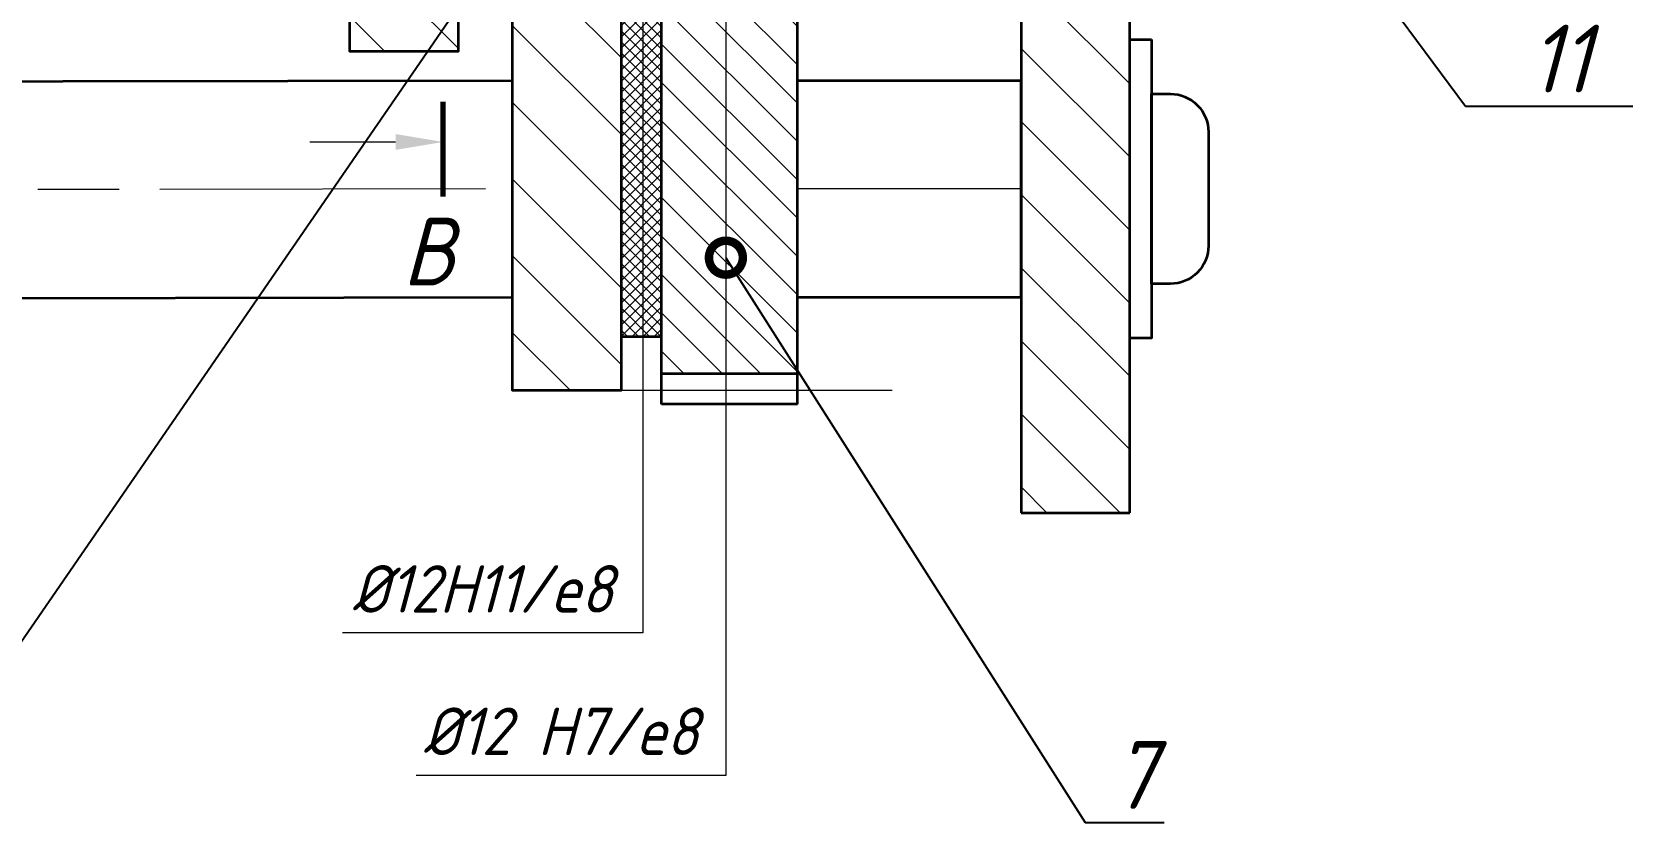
# Model space of a CAD drawing. Header units: millimetres. Extents: x -1043 to 2000, y -675 to 1302.
# Drawn here: x 489.3 to 607.3, y -463.8 to -405 of the extents above; entities that cross this region are included whole.
import ezdxf
from ezdxf import colors
from ezdxf.entities.mleader import LeaderData, LeaderLine
from ezdxf.math import Vec2, Vec3

# ---------------------------------------------------------------- set-up
doc = ezdxf.new("R2010")
doc.units = ezdxf.units.MM
doc.linetypes.add('AM_ISO08W050', pattern=[18, 12, -1.5, 3, -1.5])
doc.layers.get('0').update_dxf_attribs({"lineweight": 80})
for name, color, linetype, lineweight in [('AM_0', 7, 'Continuous', 35), ('AM_4', 3, 'Continuous', 15), ('AM_5', 3, 'Continuous', 15), ('AM_7', 4, 'AM_ISO08W050', 15), ('AM_8', 1, 'Continuous', 15), ('основные', 7, 'Continuous', 35), ('оч жирные', 7, 'Continuous', 70)]:
    doc.layers.add(name, color=color, linetype=linetype, lineweight=lineweight)
doc.styles.get("Standard").update_dxf_attribs({"font": 'geniso.shx', "oblique": 15})
doc.dimstyles.new('AM_GOST$0', dxfattribs={"dimtxt": 3.5, "dimasz": 3.5, "dimexe": 1, "dimexo": 1, "dimgap": 1.5, "dimtad": 1, "dimtoh": 1, "dimtxsty": 'Standard', "dimcen": 0, "dimclrd": 256, "dimclre": 256, "dimclrt": 2, "dimadec": 0, "dimazin": 2, "dimtp": 0.1, "dimtm": 0.1, "dimtfac": 0.71, "dimtmove": 0, "dimatfit": 3, "dimfxl": 1, "dimtolj": 1, "dimlwd": -1, "dimlwe": -1, "dimarcsym": 1})

# ---------------------------------------------------------------- blocks, each defined once
blk = doc.blocks.new('GENZOON8270P5')
at = {"layer": 'AM_8'}
h = blk.add_hatch(dxfattribs=at)
h.set_pattern_fill('ANSI31', color=256, scale=0.6, angle=270, style=0)
h.set_pattern_definition([(315, (-294.7180121127356, 1469.213407112766), (1.347038418160373, 1.347038418160373), [])])
h.paths.add_polyline_path([(51.62778003275253, 15.66081263605017), (51.62778003275253, 21.24382533795753), (51.62778003275253, 21.52731898701128), (51.62778003275253, 24.52731898701128), (51.62778003275253, 25.54591594820928), (51.62778003275253, 28.92731898701092), (51.62778003275253, 33.52731898701106), (47.62778003275253, 33.52731898701109), (47.62778003275253, 15.6608126360502), (47.85462274169095, 15.87731898699622), (47.85462274169095, 15.6608126360502)])
h.paths.add_polyline_path([(51.62778003275207, 52.52731898701154), (51.62778003275207, 63.52731898701109), (47.62778003275253, 63.52731898701109), (47.62778003275275, 52.52731898701154)])
h.paths.add_polyline_path([(51.62778003275253, 12.52731898701128), (51.62778003275253, 14.09382533794243), (47.85462274169095, 14.09382533794246), (47.85462274169095, 13.87731898699622), (47.62778003275253, 14.09382533794246), (47.62778003275253, 12.52731898701131)])
h.paths.add_polyline_path([(51.62778003275253, -41.47268101298869), (51.62778003275253, -21.75617466204267), (51.62778003275253, -16.25617466204247), (51.62778003275253, -14.82268101297362), (47.85462274169095, -14.82268101297359), (47.62778003275253, -14.60617466202757), (47.62778003275253, -20.18918736393471), (47.62778003275253, -41.47268101298869)])
h.paths.add_polyline_path([(51.62778003275253, -12.82268101297362), (51.62778003275253, -11.47268101298872), (47.62778003275253, -11.47268101298869), (47.62778003275253, -13.03918736391961), (47.85462274169095, -12.82268101297359)])
h.paths.add_polyline_path([(4.018718076483765, -41.47268101298846), (4.018718076483765, -29.57653150981582), (0.01871807648376489, -29.58335869461098), (0.01871807648376489, -35.0358021092843), (0.01871807648376489, -41.47268101298846)])
h.paths.add_polyline_path([(4.018718076483765, -29.57653150981582), (4.018718076483765, -22.45912078278479), (4.018718076483765, -21.45912116351769), (2.018721882820955, -21.45912116351769), (0.01871807648376489, -21.45912116351769), (0.01871807648376489, -29.58335869461098)])
h.paths.add_polyline_path([(4.018718076483765, -17.45912116351769), (4.018718076483765, -16.45912078278479), (4.018718076483765, -13.4695954177962), (0.01871807648376489, -13.4695954177962), (0.01871807648376489, -17.45912116351769), (2.018721882820955, -17.45912116351769)])
h.paths.add_polyline_path([(4.018718076483765, 14.5304045568123), (4.018718076483765, 18.5304041760794), (2.018721882820955, 18.5304041760794), (0.01871807648376489, 18.5304041760794), (0.01871807648376489, 14.5304045568123)])
h.paths.add_polyline_path([(2.018721882820955, 22.5304041760794), (4.018718076483765, 22.5304041760794), (4.018718076483765, 23.5304045568123), (4.018718076483765, 51.59044008330807), (0.01871807648376489, 51.59044008330807), (0.01871807648376489, 46.09044008330807), (0.01871807648376489, 22.5304041760794)])
h.paths.add_polyline_path([(4.018718076483765, 51.59044008330807), (4.018718076483765, 63.52731898701131), (0.01871807648376489, 63.52731898701131), (0.01871807648376489, 51.59044008330807)])
h = blk.add_hatch(dxfattribs=at)
h.set_pattern_fill('_U', color=256, scale=2, angle=315, style=0, pattern_type=0)
h.set_pattern_definition([(315, (-294.7180121127356, 1469.213407112766), (1.414213562373095, 1.414213562373095), [])])
h.paths.add_polyline_path([(32.8817900471895, 6.527655426959882), (32.8817900471895, 38.02731898701131), (30.87778003275253, 38.02731898701131), (28.8817900471895, 38.02900500727105), (28.8817900471895, 24.13652421027655), (29.8817900471895, 24.13652421027655), (29.8817900471895, 20.9368257769338), (28.8817900471895, 20.93712837797239), (28.8817900471895, 6.527862594735325)])
h.paths.add_polyline_path([(29.8817900471895, -19.87847506398293), (29.8817900471895, -23.07817349732568), (28.8817900471895, -23.07817349732568), (28.8817900471895, -36.97099499272895), (32.8817900471895, -36.97099499272895), (32.8817900471895, -6.428517541635756), (30.94565712606345, -6.428517541635756), (28.8817900471895, -6.428517541635756), (28.8817900471895, -19.87847506398293)])
h.paths.add_polyline_path([(26.8817900471895, 6.527966178622819), (26.8817900471895, 20.93126126365337), (25.8817900471895, 20.93126126365337), (25.8817900471895, 22.52731898701131), (22.8817900471895, 22.52731898701131), (22.8817900471895, 6.528173346398262)])
h.paths.add_polyline_path([(25.8817900471895, -21.46896827406044), (25.8817900471895, -19.85846257770777), (26.8817900471895, -19.85846257770777), (26.8817900471895, -6.428517541635756), (24.94565712606345, -6.428517541635756), (22.8817900471895, -6.428517541635756), (22.8817900471895, -11.96966894588718), (22.8817900471895, -21.46896827406044)])
h.paths.add_polyline_path([(25.8817900471895, 22.52731898701131), (25.8817900471895, 24.13682577693385), (26.8817900471895, 24.13682577693362), (26.8817900471895, 25.52917535647543), (22.8817900471895, 25.52917535647543), (22.8817900471895, 22.52731898701131)])
h.paths.add_polyline_path([(26.8817900471895, -24.47082464352457), (26.8817900471895, -23.07791716653264, -0.1329712828690947), (26.80463374870578, -23.06402709098802), (26.56475976620845, -23.06402709098802, -0.1110807430999614), (26.50052855903687, -23.07847506398275, -0.1110807430998368), (26.43629735186528, -23.06402709098802), (26.19642336936749, -23.06402709098825, -0.1110807430996264), (26.13219216219613, -23.07847506398275, -0.1110807430995077), (26.06796095502477, -23.06402709098825), (25.8817900471895, -23.06402709098825), (25.8817900471895, -21.46896827406044), (22.8817900471895, -21.46896827406044), (22.8817900471895, -24.47082464352457)])
h = blk.add_hatch(dxfattribs=at)
h.set_pattern_fill('ANSI37', color=256, scale=0.091, angle=270, style=0)
h.set_pattern_definition([(315, (-294.7180121127356, 1469.213407112766), (0.2043008267543233, 0.2043008267543232), []), (44.99999999999999, (-294.7180121127356, 1469.213407112766), (-0.2043008267543232, 0.2043008267543233), [])])
h.paths.add_polyline_path([(34.37767646433565, 6.527616692209193), (34.37778003275253, 36.02731798199784), (32.8817900471895, 36.02731798199784), (32.88168647877262, 6.527616692209193)])
h.paths.add_polyline_path([(34.37778003275253, -34.97268000797521), (34.37778003275253, -5.472681012988687), (32.8817900471895, -5.472681012988687), (32.8817900471895, -34.97268000797521)])
h = blk.add_hatch(dxfattribs=at)
h.set_pattern_fill('_U', color=256, angle=315, style=0, pattern_type=0)
h.set_pattern_definition([(315, (-148.3722199672475, 257.127318987011), (0.7071067811865477, 0.7071067811865475), [])])
h.paths.add_polyline_path([(34.37778003275253, -36.34768101298869), (39.37778003275253, -36.34768101298869), (39.37778003275253, -5.472681012988687), (34.37778003275253, -5.472681012988687)])
at = {"layer": 'AM_0'}
for p, q in [((39.37778003275253, -37.47268101298869), (39.37778003275253, 38.52731898701131)), ((34.37778003275253, -37.47268101298869), (34.37778003275253, -5.472681012988687)), ((39.37778003275253, -36.34768101298869), (34.37778003275253, -36.34768101298869)), ((39.37778003275253, -37.47268101298869), (34.37778003275253, -37.47268101298869))]:
    blk.add_line(p, q, dxfattribs=at)
at = {"layer": 'AM_7'}
for p, q in [((27.8817900471895, -29.53580210928453), (0.01871807648376489, -29.58335869461098)), ((47.62778003275253, -29.53580210928453), (39.37778003275253, -29.53580210928453)), ((42.87778003275253, -36.97268101298869), (30.87778003275253, -36.97268101298869))]:
    blk.add_line(p, q, dxfattribs=at)
at = {"layer": 'основные'}
for p, q in [((47.62778003275253, -20.18918736393471), (47.62778003275253, -41.47268101298869)), ((51.62778003275253, -41.47268101298869), (51.62778003275253, -21.75617466204267)), ((32.8817900471895, -34.97268000797521), (34.37778003275253, -34.97268000797521)), ((47.62778003275253, -41.47268101298869), (51.62778003275253, -41.47268101298869))]:
    blk.add_line(p, q, dxfattribs=at)
for points in [[(26.8817900471895, -23.06402709098802), (26.8817900471895, -24.47082464352457), (22.8817900471895, -24.47082464352457), (22.8817900471895, -5.472681012988687)], [(32.8817900471895, -5.472681012988687), (32.8817900471895, -36.97099499272895), (28.8817900471895, -36.97099499272895), (28.8817900471895, -23.07817349732568)], [(28.8817900471895, -33.5358021092834), (4.018718076483765, -33.58335869461098), (4.018718076483765, -25.58335869461098), (28.8817900471895, -25.5358021092834)], [(39.37778003275253, -25.5358021092834), (47.61409255135936, -25.5358021092834), (47.61409255135936, -33.5358021092834), (39.37778003275253, -33.5358021092834)]]:
    blk.add_lwpolyline(points, dxfattribs=at)
blk.add_lwpolyline([(52.43540557641563, -24.03580210928453), (52.43540557641563, -35.03580210928453), (51.63540557641545, -35.03580210928453), (51.63540557641545, -24.03580210928453)], close=True, dxfattribs=at)
blk.add_lwpolyline([(52.42778003275248, -26.03580210928453), (53.12778003275253, -26.03580210928453, -0.414213562373095), (54.52778003275262, -27.4358021092844), (54.52778003275262, -31.63580210928467, -0.414213562373095), (53.12778003275253, -33.03580210928453), (52.42778003275248, -33.03580210928453)], format="xyb", close=True, dxfattribs=at)
blk = doc.blocks.new('*D47')
at = {"layer": 'AM_5', "linetype": 'ByBlock', "transparency": 16777216}
for p, q in [((544.7503514977371, -344.4592932979541), (539.4846232711817, -344.4592932979541)), ((540.4846232711817, -347.9592932979541), (540.4846232711817, -364.9592932979541)), ((544.7503514977371, -368.4592932979541), (539.4846232711817, -368.4592932979541)), ((540.4846232711817, -368.4592932979541), (540.4846232711817, -459.8216765628155)), ((540.4846232711817, -459.8216765628155), (517.6440789268838, -459.8216765628155))]:
    blk.add_line(p, q, dxfattribs=at)
at = {"layer": 'AM_5', "transparency": 16777216}
for points in [[(539.9012899378483, -347.9592932979541), (541.0679566045151, -347.9592932979541), (540.4846232711817, -344.4592932979541)], [(539.9012899378483, -364.9592932979541), (541.0679566045151, -364.9592932979541), (540.4846232711817, -368.4592932979541)]]:
    blk.add_solid(points, dxfattribs=at)
at = {"layer": 'Defpoints', "color": 0, "transparency": 16777216}
for p in [(545.7503514977371, -344.4592932979541), (540.4846232711817, -368.4592932979541), (545.7503514977371, -368.4592932979541)]:
    blk.add_point(p, dxfattribs=at)
at = {"layer": 'AM_5', "color": 2, "transparency": 16777216, "insert": (528.3143510990326, -456.5713320746266), "char_height": 3.5, "attachment_point": 5}
blk.add_mtext('\\A1;%%C12{}{\\C2; H7/e8}', dxfattribs=at)
blk = doc.blocks.new('*D94')
at = {"layer": 'AM_5', "linetype": 'ByBlock', "transparency": 16777216}
for p, q in [((535.200106426061, -344.4585898279958), (535.3729708708961, -344.4585898279958)), ((534.3729708708961, -347.9585898279958), (534.3729708708961, -364.9592932979541)), ((534.3729708708961, -368.4592932979541), (534.3729708708961, -449.3235468215296)), ((535.200106426061, -368.4592932979541), (535.3729708708961, -368.4592932979541)), ((534.3729708708961, -449.3235468215296), (512.2196042407644, -449.3235468215296))]:
    blk.add_line(p, q, dxfattribs=at)
at = {"layer": 'AM_5', "transparency": 16777216}
for points in [[(533.7896375375627, -347.9585898279958), (534.9563042042295, -347.9585898279958), (534.3729708708961, -344.4585898279958)], [(533.7896375375627, -364.9592932979541), (534.9563042042295, -364.9592932979541), (534.3729708708961, -368.4592932979541)]]:
    blk.add_solid(points, dxfattribs=at)
at = {"layer": 'Defpoints', "color": 0, "transparency": 16777216}
for p in [(534.200106426061, -344.4585898279958), (534.200106426061, -368.4592932979541), (534.3729708708961, -368.4592932979541)]:
    blk.add_point(p, dxfattribs=at)
at = {"layer": 'AM_5', "color": 2, "transparency": 16777216, "insert": (522.5462875558301, -446.0732023333407), "char_height": 3.5, "attachment_point": 5}
blk.add_mtext('\\A1;%%C12H11/e8', dxfattribs=at)
blk = doc.blocks.new('_DotSmall')
at = {"color": 0, "linetype": 'ByBlock', "const_width": 0.5}
blk.add_lwpolyline([(-0.0625, 0, 1), (0.0625, 0, 1)], format="xyb", close=True, dxfattribs=at)

msp = doc.modelspace()

# ---------------------------------------------------------------- linework, layer by layer
at = {"layer": 'AM_5'}
msp.add_line((509.821268410266, -413.1278927799949), (516.1404166368711, -413.1278927799949), dxfattribs=at)
at = {"layer": 'AM_5', "linetype": 'Continuous'}
msp.add_trace([(516.1404166368711, -412.5445594489949), (516.1404166368711, -413.7112261109949), (519.6404166368711, -413.1278927799949)], dxfattribs=at)
at = {"layer": 'оч жирные'}
msp.add_line((519.6404166368711, -417.1583052950905), (519.6404166368711, -410.1583052950905), dxfattribs=at)

# ---------------------------------------------------------------- block references
at = {"layer": 'AM_0', "xscale": 2, "yscale": 2, "zscale": 2}
msp.add_blockref('GENZOON8270P5', (466.9947914322319, -357.5139312719766), dxfattribs=at)

# ---------------------------------------------------------------- texts
at = {"layer": 'основные', "insert": (516.6430921561479, -423.7073932796766), "char_height": 5, "attachment_point": 7}
msp.add_mtext('В', dxfattribs=at)

# ---------------------------------------------------------------- dimensions: what is measured, and where the dimension line sits
at = {"layer": 'AM_5'}
dim = msp.add_linear_dim(base=(534.3729708708961, -368.4592932979541), p1=(534.2001064260608, -344.4585898279956), p2=(534.2001064260608, -368.459293297954), angle=90, text='%%C12H11/e8', dimstyle='AM_GOST$0', dxfattribs=at)
dim.commit()
dim.dimension.update_dxf_attribs({"geometry": '*D94', "text_midpoint": (522.5462875558301, -449.3235468215297), "dimtype": 160})
dim = msp.add_linear_dim(base=(540.4846232711817, -368.4592932979541), p1=(545.7503514977369, -344.459293297954), p2=(545.7503514977369, -368.459293297954), angle=90, text='%%C12{}{\\C2; H7/e8}', dimstyle='AM_GOST$0', override={"dimtdec": 3}, dxfattribs=at)
dim.commit()
dim.dimension.update_dxf_attribs({"geometry": '*D47', "text_midpoint": (528.3143510990326, -459.8216765628156), "dimtype": 160})

# ---------------------------------------------------------------- leaders
at = {"layer": 'AM_4'}
ml = msp.add_multileader_mtext('Standard', dxfattribs=at)
ml.set_content('11', color=256)
ml.set_leader_properties()
ml.set_arrow_properties(name='DOTSMALL')
ml.build(insert=Vec2(0, 0))
ml.multileader.update_dxf_attribs({"text_left_attachment_type": 6, "text_right_attachment_type": 6, "arrow_head_size": 5})
ctx = ml.context
ctx.base_point, ctx.char_height, ctx.arrow_head_size, ctx.plane_origin = Vec3(597.6961983728161, -410.483647444693), 5, 5, Vec3(571.2255410618927, -378.4473291131686)
ctx.left_attachment, ctx.right_attachment = 6, 6
notes = []
notes.append((ctx, [(0, (1, 1, 0), (594.9886586776902, -410.483647444693), (1, 0), 2.707539695125888, [(0, [(571.2255410618927, -378.4473291131686)], 0, [])])]))
ctx.mtext.insert, ctx.mtext.flow_direction = Vec3(599.6961983728161, -404.483647444693), 5
ml = msp.add_multileader_mtext('Standard', dxfattribs=at)
ml.set_content('14', color=256)
ml.set_leader_properties()
ml.set_arrow_properties(name='DOTSMALL')
ml.build(insert=Vec2(0, 0))
ml.multileader.update_dxf_attribs({"text_left_attachment_type": 6, "text_right_attachment_type": 6, "dogleg_length": 0, "arrow_head_size": 5})
ctx = ml.context
ctx.base_point, ctx.char_height, ctx.arrow_head_size, ctx.plane_origin = Vec3(477.3112427184151, -454.1856848643403), 5, 5, Vec3(522.6381253734435, -400.4518678200975)
ctx.left_attachment, ctx.right_attachment, ctx.text_align_type = 6, 6, 2
notes.append((ctx, [(0, (1, 1, 0), (485.6413697373373, -454.1856848643403), (-1, 0), 0, [(0, [(522.6381253734435, -400.4518678200975)], 0, [])])]))
ctx.mtext.insert, ctx.mtext.alignment, ctx.mtext.flow_direction = Vec3(483.6413697373373, -448.1856848643403), 3, 5
ml = msp.add_multileader_mtext('Standard', dxfattribs=at)
ml.set_content('7', color=256)
ml.set_leader_properties()
ml.set_arrow_properties(name='DOTSMALL')
ml.build(insert=Vec2(0, 0))
ml.multileader.update_dxf_attribs({"text_left_attachment_type": 6, "text_right_attachment_type": 6, "dogleg_length": 0, "arrow_head_size": 5})
ctx = ml.context
ctx.base_point, ctx.char_height, ctx.arrow_head_size, ctx.plane_origin = Vec3(566.9592170191991, -463.2838108476825), 5, 5, Vec3(540.4846232711817, -421.6585868263168)
ctx.left_attachment, ctx.right_attachment = 6, 6
notes.append((ctx, [(0, (1, 1, 0), (566.9592170191991, -463.2838108476825), (1, 0), 0, [(0, [(540.4846232711817, -421.6585868263168)], 0, [])])]))
ctx.mtext.insert, ctx.mtext.flow_direction = Vec3(568.9592170191991, -457.2838108476825), 5
for ctx, leaders in notes:
    for number, flags, end, landing, length, lines in leaders:
        leader = LeaderData()
        leader.index, (leader.has_last_leader_line, leader.has_dogleg_vector, leader.attachment_direction) = number, flags
        leader.last_leader_point, leader.dogleg_vector, leader.dogleg_length = Vec3(end), Vec3(landing), length
        for number, points, colour, breaks in lines:
            line = LeaderLine()
            line.index, line.vertices, line.color, line.breaks = number, Vec3.list(points), colors.encode_raw_color(colour), breaks
            leader.lines.append(line)
        ctx.leaders.append(leader)

doc.saveas('drawing.dxf')
